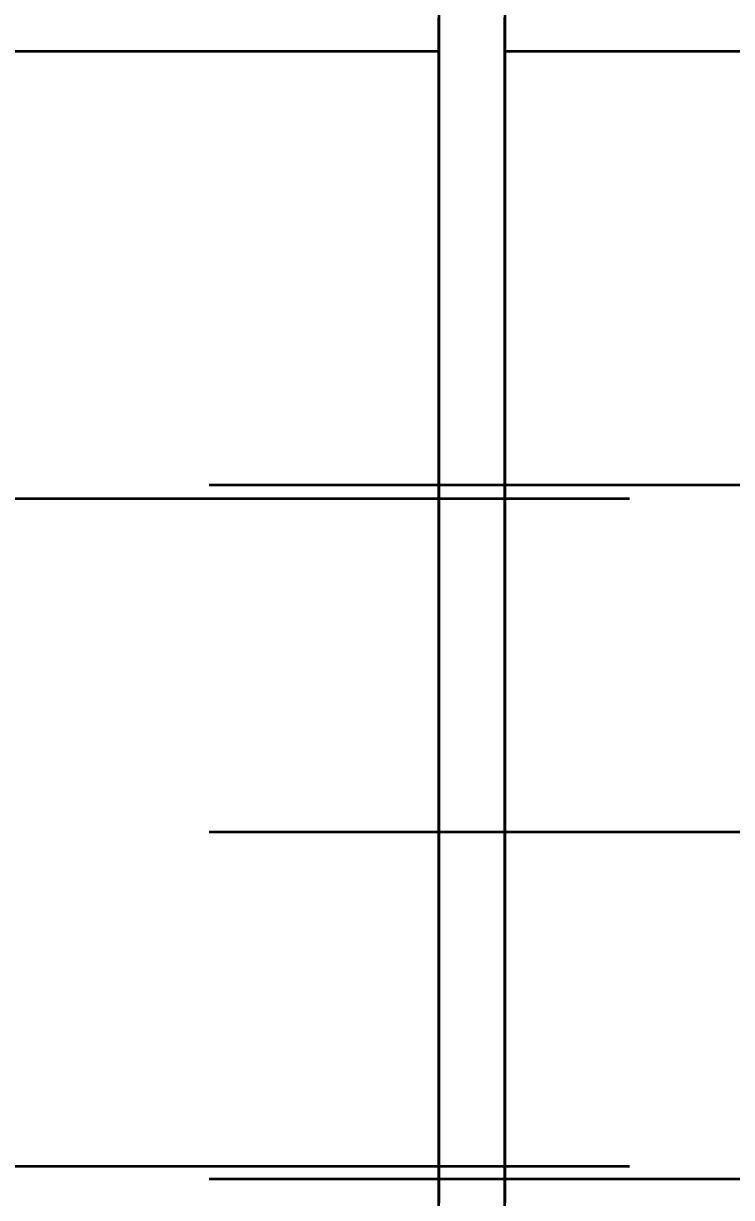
# Model space of a CAD drawing. Header units: millimetres. Extents: x 0 to 2382, y 0 to 420.
# Drawn here: x 140.085 to 142.779, y 118.901 to 123.368 of the extents above; entities that cross this region are included whole.
import ezdxf

# ---------------------------------------------------------------- set-up
doc = ezdxf.new("R2010")
doc.units = ezdxf.units.MM
doc.linetypes.add('IRAM-E-TRAZOS', pattern=[5, 4, -1])
doc.linetypes.add('IRAM-F-TRAZO-PUNTO', pattern=[20, 15, -2, 1, -2])
for name, color, linetype, lineweight in [('02-OCULTA', 4, 'IRAM-E-TRAZOS', 35), ('03-EJE', 1, 'IRAM-F-TRAZO-PUNTO', 18), ('04-COTA', 3, 'CONTINUOUS', 18)]:
    doc.layers.add(name, color=color, linetype=linetype, lineweight=lineweight)
doc.styles.add('ISO3098', font='isocpeur.ttf')
doc.dimstyles.new('FLAMA-IRAM', dxfattribs={"dimtxt": 3.5, "dimasz": 3.5, "dimexe": 2, "dimexo": 1.5, "dimgap": 1, "dimtad": 1, "dimdec": 1, "dimtxsty": 'ISO3098', "dimblk": 'IRAM_FLECHA', "dimblk1": 'IRAM_FLECHA', "dimblk2": 'IRAM_FLECHA', "dimcen": 2.5, "dimclrd": 256, "dimclre": 256, "dimclrt": 256, "dimazin": 3, "dimtfac": 1, "dimtmove": 0, "dimatfit": 3, "dimlwd": 18, "dimlwe": 18})

# ---------------------------------------------------------------- blocks, each defined once
blk = doc.blocks.new('IRAM_FLECHA')
blk.add_solid([(0, 0), (-1, 0.125), (-1, -0.125)])

msp = doc.modelspace()

# ---------------------------------------------------------------- linework, layer by layer
at = {"layer": '02-OCULTA'}
for p, q in [((141.6659, 123.2606), (138.7909, 123.2606)), ((144.7909, 123.2606), (141.9159, 123.2606)), ((144.7909, 121.6106), (138.7909, 121.6106)), ((138.3909, 121.5606), (185.1909, 121.5606)), ((144.7909, 120.2906), (138.7909, 120.2906)), ((138.3909, 119.0206), (185.1909, 119.0206)), ((144.7909, 118.9706), (138.7909, 118.9706))]:
    msp.add_line(p, q, dxfattribs=at)
for points in [[(141.6659, 123.4032), (141.6659, 123.353), (141.6659, 123.3028), (141.6659, 123.2526), (141.6659, 123.2024), (141.6659, 123.1522), (141.6659, 123.102), (141.6659, 123.0518), (141.6659, 123.0016), (141.6659, 122.9514), (141.6659, 122.9012), (141.6659, 122.851), (141.6659, 122.8008), (141.6659, 122.7506), (141.6659, 122.7003), (141.6659, 122.6501), (141.6659, 122.5999), (141.6659, 122.5497), (141.6659, 122.4995), (141.6659, 122.4493), (141.6659, 122.3991), (141.6659, 122.3489), (141.6659, 122.2987), (141.6659, 122.2485), (141.6659, 122.1983), (141.6659, 122.1481), (141.6659, 122.0979), (141.6659, 122.0477), (141.6659, 121.9975), (141.6659, 121.9473), (141.6659, 121.8971), (141.6659, 121.8469), (141.6659, 121.7967), (141.6659, 121.7465), (141.6659, 121.6963), (141.6659, 121.6461), (141.6659, 121.5959), (141.6659, 121.5457), (141.6659, 121.4955), (141.6659, 121.4453), (141.6659, 121.3951), (141.6659, 121.3449), (141.6659, 121.2947), (141.6659, 121.2445), (141.6659, 121.1943), (141.6659, 121.1441), (141.6659, 121.0939), (141.6659, 121.0437), (141.6659, 120.9935), (141.6659, 120.9433), (141.6659, 120.8931), (141.6659, 120.8429), (141.6659, 120.7927), (141.6659, 120.7425), (141.6659, 120.6923), (141.6659, 120.642), (141.6659, 120.5918), (141.6659, 120.5416), (141.6659, 120.4914), (141.6659, 120.4412), (141.6659, 120.391), (141.6659, 120.3408), (141.6659, 120.2906)], [(141.6659, 118.8646), (141.6659, 118.9266), (141.6659, 118.9886), (141.6659, 119.0506), (141.6659, 119.1126), (141.6659, 119.1746), (141.6659, 119.2366), (141.6659, 119.2986), (141.6659, 119.3606), (141.6659, 119.4226), (141.6659, 119.4846), (141.6659, 119.5466), (141.6659, 119.6086), (141.6659, 119.6706), (141.6659, 119.7326), (141.6659, 119.7946), (141.6659, 119.8566), (141.6659, 119.9186), (141.6659, 119.9806), (141.6659, 120.0426), (141.6659, 120.1046), (141.6659, 120.1666), (141.6659, 120.2286), (141.6659, 120.2906), (141.6659, 120.3526), (141.6659, 120.4146), (141.6659, 120.4766), (141.6659, 120.5386), (141.6659, 120.6006), (141.6659, 120.6626), (141.6659, 120.7246), (141.6659, 120.7866), (141.6659, 120.8486), (141.6659, 120.9106), (141.6659, 120.9726), (141.6659, 121.0346), (141.6659, 121.0966), (141.6659, 121.1586), (141.6659, 121.2206), (141.6659, 121.2826), (141.6659, 121.3446), (141.6659, 121.4066), (141.6659, 121.4686), (141.6659, 121.5306), (141.6659, 121.5926), (141.6659, 121.6546), (141.6659, 121.7166), (141.6659, 121.7786), (141.6659, 121.8406), (141.6659, 121.9026), (141.6659, 121.9646), (141.6659, 122.0266), (141.6659, 122.0886), (141.6659, 122.1506), (141.6659, 122.2126), (141.6659, 122.2746), (141.6659, 122.3366), (141.6659, 122.3986), (141.6659, 122.4606), (141.6659, 122.5226), (141.6659, 122.5846), (141.6659, 122.6466), (141.6659, 122.7086), (141.6659, 122.7706), (141.6659, 122.8326), (141.6659, 122.8946), (141.6659, 122.9566), (141.6659, 123.0186), (141.6659, 123.0806), (141.6659, 123.1426), (141.6659, 123.2046), (141.6659, 123.2666), (141.6659, 123.3286), (141.6659, 123.3906)], [(141.9159, 123.4032), (141.9159, 123.353), (141.9159, 123.3028), (141.9159, 123.2526), (141.9159, 123.2024), (141.9159, 123.1522), (141.9159, 123.102), (141.9159, 123.0518), (141.9159, 123.0016), (141.9159, 122.9514), (141.9159, 122.9012), (141.9159, 122.851), (141.9159, 122.8008), (141.9159, 122.7506), (141.9159, 122.7003), (141.9159, 122.6501), (141.9159, 122.5999), (141.9159, 122.5497), (141.9159, 122.4995), (141.9159, 122.4493), (141.9159, 122.3991), (141.9159, 122.3489), (141.9159, 122.2987), (141.9159, 122.2485), (141.9159, 122.1983), (141.9159, 122.1481), (141.9159, 122.0979), (141.9159, 122.0477), (141.9159, 121.9975), (141.9159, 121.9473), (141.9159, 121.8971), (141.9159, 121.8469), (141.9159, 121.7967), (141.9159, 121.7465), (141.9159, 121.6963), (141.9159, 121.6461), (141.9159, 121.5959), (141.9159, 121.5457), (141.9159, 121.4955), (141.9159, 121.4453), (141.9159, 121.3951), (141.9159, 121.3449), (141.9159, 121.2947), (141.9159, 121.2445), (141.9159, 121.1943), (141.9159, 121.1441), (141.9159, 121.0939), (141.9159, 121.0437), (141.9159, 120.9935), (141.9159, 120.9433), (141.9159, 120.8931), (141.9159, 120.8429), (141.9159, 120.7927), (141.9159, 120.7425), (141.9159, 120.6923), (141.9159, 120.642), (141.9159, 120.5918), (141.9159, 120.5416), (141.9159, 120.4914), (141.9159, 120.4412), (141.9159, 120.391), (141.9159, 120.3408), (141.9159, 120.2906)], [(141.9159, 118.8646), (141.9159, 118.9266), (141.9159, 118.9886), (141.9159, 119.0506), (141.9159, 119.1126), (141.9159, 119.1746), (141.9159, 119.2366), (141.9159, 119.2986), (141.9159, 119.3606), (141.9159, 119.4226), (141.9159, 119.4846), (141.9159, 119.5466), (141.9159, 119.6086), (141.9159, 119.6706), (141.9159, 119.7326), (141.9159, 119.7946), (141.9159, 119.8566), (141.9159, 119.9186), (141.9159, 119.9806), (141.9159, 120.0426), (141.9159, 120.1046), (141.9159, 120.1666), (141.9159, 120.2286), (141.9159, 120.2906), (141.9159, 120.3526), (141.9159, 120.4146), (141.9159, 120.4766), (141.9159, 120.5386), (141.9159, 120.6006), (141.9159, 120.6626), (141.9159, 120.7246), (141.9159, 120.7866), (141.9159, 120.8486), (141.9159, 120.9106), (141.9159, 120.9726), (141.9159, 121.0346), (141.9159, 121.0966), (141.9159, 121.1586), (141.9159, 121.2206), (141.9159, 121.2826), (141.9159, 121.3446), (141.9159, 121.4066), (141.9159, 121.4686), (141.9159, 121.5306), (141.9159, 121.5926), (141.9159, 121.6546), (141.9159, 121.7166), (141.9159, 121.7786), (141.9159, 121.8406), (141.9159, 121.9026), (141.9159, 121.9646), (141.9159, 122.0266), (141.9159, 122.0886), (141.9159, 122.1506), (141.9159, 122.2126), (141.9159, 122.2746), (141.9159, 122.3366), (141.9159, 122.3986), (141.9159, 122.4606), (141.9159, 122.5226), (141.9159, 122.5846), (141.9159, 122.6466), (141.9159, 122.7086), (141.9159, 122.7706), (141.9159, 122.8326), (141.9159, 122.8946), (141.9159, 122.9566), (141.9159, 123.0186), (141.9159, 123.0806), (141.9159, 123.1426), (141.9159, 123.2046), (141.9159, 123.2666), (141.9159, 123.3286), (141.9159, 123.3906)], [(141.6659, 118.8811), (141.6659, 118.9315), (141.6659, 118.9818), (141.6659, 119.0322), (141.6659, 119.0825), (141.6659, 119.1328), (141.6659, 119.1832), (141.6659, 119.2335), (141.6659, 119.2839), (141.6659, 119.3342), (141.6659, 119.3845), (141.6659, 119.4349), (141.6659, 119.4852), (141.6659, 119.5355), (141.6659, 119.5859), (141.6659, 119.6362), (141.6659, 119.6866), (141.6659, 119.7369), (141.6659, 119.7872), (141.6659, 119.8376), (141.6659, 119.8879), (141.6659, 119.9383), (141.6659, 119.9886), (141.6659, 120.0389), (141.6659, 120.0893), (141.6659, 120.1396), (141.6659, 120.19), (141.6659, 120.2403), (141.6659, 120.2906), (141.6659, 120.341), (141.6659, 120.3913), (141.6659, 120.4416), (141.6659, 120.492), (141.6659, 120.5423), (141.6659, 120.5927), (141.6659, 120.643), (141.6659, 120.6933), (141.6659, 120.7437), (141.6659, 120.794), (141.6659, 120.8444), (141.6659, 120.8947), (141.6659, 120.945), (141.6659, 120.9954), (141.6659, 121.0457), (141.6659, 121.0961), (141.6659, 121.1464), (141.6659, 121.1967), (141.6659, 121.2471), (141.6659, 121.2974), (141.6659, 121.3478), (141.6659, 121.3981), (141.6659, 121.4484), (141.6659, 121.4988), (141.6659, 121.5491), (141.6659, 121.5994), (141.6659, 121.6498), (141.6659, 121.7001), (141.6659, 121.7505), (141.6659, 121.8008), (141.6659, 121.8511), (141.6659, 121.9015), (141.6659, 121.9518), (141.6659, 122.0022), (141.6659, 122.0525), (141.6659, 122.1028), (141.6659, 122.1532), (141.6659, 122.2035), (141.6659, 122.2539), (141.6659, 122.3042), (141.6659, 122.3545), (141.6659, 122.4049), (141.6659, 122.4552), (141.6659, 122.5055), (141.6659, 122.5559), (141.6659, 122.6062), (141.6659, 122.6566), (141.6659, 122.7069), (141.6659, 122.7572), (141.6659, 122.8076), (141.6659, 122.8579), (141.6659, 122.9083), (141.6659, 122.9586), (141.6659, 123.0089), (141.6659, 123.0593), (141.6659, 123.1096), (141.6659, 123.16), (141.6659, 123.2103), (141.6659, 123.2606)], [(141.6659, 123.2606), (141.6659, 123.2103), (141.6659, 123.16), (141.6659, 123.1096), (141.6659, 123.0593), (141.6659, 123.0089), (141.6659, 122.9586), (141.6659, 122.9083), (141.6659, 122.8579), (141.6659, 122.8076), (141.6659, 122.7572), (141.6659, 122.7069), (141.6659, 122.6566), (141.6659, 122.6062), (141.6659, 122.5559), (141.6659, 122.5055), (141.6659, 122.4552), (141.6659, 122.4049), (141.6659, 122.3545), (141.6659, 122.3042), (141.6659, 122.2539), (141.6659, 122.2035), (141.6659, 122.1532), (141.6659, 122.1028), (141.6659, 122.0525), (141.6659, 122.0022), (141.6659, 121.9518), (141.6659, 121.9015), (141.6659, 121.8511), (141.6659, 121.8008), (141.6659, 121.7505), (141.6659, 121.7001), (141.6659, 121.6498), (141.6659, 121.5994), (141.6659, 121.5491), (141.6659, 121.4988), (141.6659, 121.4484), (141.6659, 121.3981), (141.6659, 121.3478), (141.6659, 121.2974), (141.6659, 121.2471), (141.6659, 121.1967), (141.6659, 121.1464), (141.6659, 121.0961), (141.6659, 121.0457), (141.6659, 120.9954), (141.6659, 120.945), (141.6659, 120.8947), (141.6659, 120.8444), (141.6659, 120.794), (141.6659, 120.7437), (141.6659, 120.6933), (141.6659, 120.643), (141.6659, 120.5927), (141.6659, 120.5423), (141.6659, 120.492), (141.6659, 120.4416), (141.6659, 120.3913), (141.6659, 120.341), (141.6659, 120.2906)], [(141.9159, 118.8811), (141.9159, 118.9315), (141.9159, 118.9818), (141.9159, 119.0322), (141.9159, 119.0825), (141.9159, 119.1328), (141.9159, 119.1832), (141.9159, 119.2335), (141.9159, 119.2839), (141.9159, 119.3342), (141.9159, 119.3845), (141.9159, 119.4349), (141.9159, 119.4852), (141.9159, 119.5355), (141.9159, 119.5859), (141.9159, 119.6362), (141.9159, 119.6866), (141.9159, 119.7369), (141.9159, 119.7872), (141.9159, 119.8376), (141.9159, 119.8879), (141.9159, 119.9383), (141.9159, 119.9886), (141.9159, 120.0389), (141.9159, 120.0893), (141.9159, 120.1396), (141.9159, 120.19), (141.9159, 120.2403), (141.9159, 120.2906), (141.9159, 120.341), (141.9159, 120.3913), (141.9159, 120.4416), (141.9159, 120.492), (141.9159, 120.5423), (141.9159, 120.5927), (141.9159, 120.643), (141.9159, 120.6933), (141.9159, 120.7437), (141.9159, 120.794), (141.9159, 120.8444), (141.9159, 120.8947), (141.9159, 120.945), (141.9159, 120.9954), (141.9159, 121.0457), (141.9159, 121.0961), (141.9159, 121.1464), (141.9159, 121.1967), (141.9159, 121.2471), (141.9159, 121.2974), (141.9159, 121.3478), (141.9159, 121.3981), (141.9159, 121.4484), (141.9159, 121.4988), (141.9159, 121.5491), (141.9159, 121.5994), (141.9159, 121.6498), (141.9159, 121.7001), (141.9159, 121.7505), (141.9159, 121.8008), (141.9159, 121.8511), (141.9159, 121.9015), (141.9159, 121.9518), (141.9159, 122.0022), (141.9159, 122.0525), (141.9159, 122.1028), (141.9159, 122.1532), (141.9159, 122.2035), (141.9159, 122.2539), (141.9159, 122.3042), (141.9159, 122.3545), (141.9159, 122.4049), (141.9159, 122.4552), (141.9159, 122.5055), (141.9159, 122.5559), (141.9159, 122.6062), (141.9159, 122.6566), (141.9159, 122.7069), (141.9159, 122.7572), (141.9159, 122.8076), (141.9159, 122.8579), (141.9159, 122.9083), (141.9159, 122.9586), (141.9159, 123.0089), (141.9159, 123.0593), (141.9159, 123.1096), (141.9159, 123.16), (141.9159, 123.2103), (141.9159, 123.2606)], [(141.9159, 123.2606), (141.9159, 123.2103), (141.9159, 123.16), (141.9159, 123.1096), (141.9159, 123.0593), (141.9159, 123.0089), (141.9159, 122.9586), (141.9159, 122.9083), (141.9159, 122.8579), (141.9159, 122.8076), (141.9159, 122.7572), (141.9159, 122.7069), (141.9159, 122.6566), (141.9159, 122.6062), (141.9159, 122.5559), (141.9159, 122.5055), (141.9159, 122.4552), (141.9159, 122.4049), (141.9159, 122.3545), (141.9159, 122.3042), (141.9159, 122.2539), (141.9159, 122.2035), (141.9159, 122.1532), (141.9159, 122.1028), (141.9159, 122.0525), (141.9159, 122.0022), (141.9159, 121.9518), (141.9159, 121.9015), (141.9159, 121.8511), (141.9159, 121.8008), (141.9159, 121.7505), (141.9159, 121.7001), (141.9159, 121.6498), (141.9159, 121.5994), (141.9159, 121.5491), (141.9159, 121.4988), (141.9159, 121.4484), (141.9159, 121.3981), (141.9159, 121.3478), (141.9159, 121.2974), (141.9159, 121.2471), (141.9159, 121.1967), (141.9159, 121.1464), (141.9159, 121.0961), (141.9159, 121.0457), (141.9159, 120.9954), (141.9159, 120.945), (141.9159, 120.8947), (141.9159, 120.8444), (141.9159, 120.794), (141.9159, 120.7437), (141.9159, 120.6933), (141.9159, 120.643), (141.9159, 120.5927), (141.9159, 120.5423), (141.9159, 120.492), (141.9159, 120.4416), (141.9159, 120.3913), (141.9159, 120.341), (141.9159, 120.2906)], [(141.6659, 120.2906), (141.6659, 120.2403), (141.6659, 120.19), (141.6659, 120.1396), (141.6659, 120.0893), (141.6659, 120.0389), (141.6659, 119.9886), (141.6659, 119.9383), (141.6659, 119.8879), (141.6659, 119.8376), (141.6659, 119.7872), (141.6659, 119.7369), (141.6659, 119.6866), (141.6659, 119.6362), (141.6659, 119.5859), (141.6659, 119.5355), (141.6659, 119.4852), (141.6659, 119.4349), (141.6659, 119.3845), (141.6659, 119.3342), (141.6659, 119.2839), (141.6659, 119.2335), (141.6659, 119.1832), (141.6659, 119.1328), (141.6659, 119.0825), (141.6659, 119.0322), (141.6659, 118.9818), (141.6659, 118.9315), (141.6659, 118.8811)], [(141.6659, 120.2906), (141.6659, 120.2406), (141.6659, 120.1906), (141.6659, 120.1406), (141.6659, 120.0906), (141.6659, 120.0406), (141.6659, 119.9906), (141.6659, 119.9406), (141.6659, 119.8906), (141.6659, 119.8406), (141.6659, 119.7906), (141.6659, 119.7406), (141.6659, 119.6906), (141.6659, 119.6406), (141.6659, 119.5906), (141.6659, 119.5406), (141.6659, 119.4906), (141.6659, 119.4406), (141.6659, 119.3906), (141.6659, 119.3406), (141.6659, 119.2906), (141.6659, 119.2406), (141.6659, 119.1906), (141.6659, 119.1406), (141.6659, 119.0906), (141.6659, 119.0406), (141.6659, 118.9906), (141.6659, 118.9406), (141.6659, 118.8906)], [(141.9159, 120.2906), (141.9159, 120.2406), (141.9159, 120.1906), (141.9159, 120.1406), (141.9159, 120.0906), (141.9159, 120.0406), (141.9159, 119.9906), (141.9159, 119.9406), (141.9159, 119.8906), (141.9159, 119.8406), (141.9159, 119.7906), (141.9159, 119.7406), (141.9159, 119.6906), (141.9159, 119.6406), (141.9159, 119.5906), (141.9159, 119.5406), (141.9159, 119.4906), (141.9159, 119.4406), (141.9159, 119.3906), (141.9159, 119.3406), (141.9159, 119.2906), (141.9159, 119.2406), (141.9159, 119.1906), (141.9159, 119.1406), (141.9159, 119.0906), (141.9159, 119.0406), (141.9159, 118.9906), (141.9159, 118.9406), (141.9159, 118.8906)], [(141.9159, 120.2906), (141.9159, 120.2403), (141.9159, 120.19), (141.9159, 120.1396), (141.9159, 120.0893), (141.9159, 120.0389), (141.9159, 119.9886), (141.9159, 119.9383), (141.9159, 119.8879), (141.9159, 119.8376), (141.9159, 119.7872), (141.9159, 119.7369), (141.9159, 119.6866), (141.9159, 119.6362), (141.9159, 119.5859), (141.9159, 119.5355), (141.9159, 119.4852), (141.9159, 119.4349), (141.9159, 119.3845), (141.9159, 119.3342), (141.9159, 119.2839), (141.9159, 119.2335), (141.9159, 119.1832), (141.9159, 119.1328), (141.9159, 119.0825), (141.9159, 119.0322), (141.9159, 118.9818), (141.9159, 118.9315), (141.9159, 118.8811)]]:
    msp.add_lwpolyline(points, dxfattribs=at)
at = {"layer": '03-EJE'}
msp.add_line((141.4909, 120.2906), (182.0909, 120.2906), dxfattribs=at)

# ---------------------------------------------------------------- dimensions: what is measured, and where the dimension line sits
at = {"layer": '04-COTA'}
msp.add_linear_dim(base=(141.7909, 83.7906), p1=(141.7909, 120.2906), p2=(181.7909, 120.2906), dimstyle='FLAMA-IRAM', override={"dimlfac": 10, "dimpost": 'trocha <>'}, dxfattribs=at).render()

doc.saveas('drawing.dxf')
